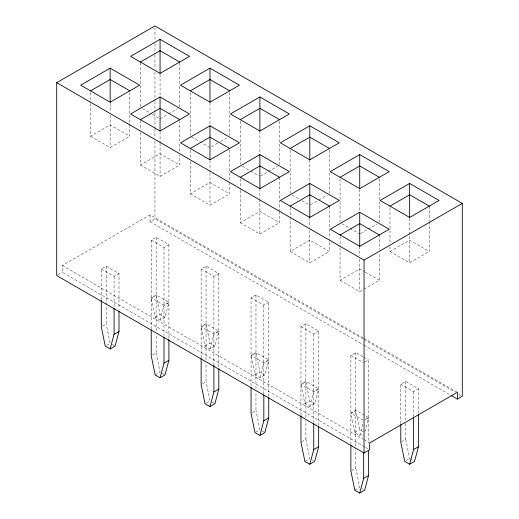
<?xml version="1.0" encoding="UTF-8"?>
<svg xmlns="http://www.w3.org/2000/svg" width="519" height="519" viewBox="0 0 519 519"><rect width="100%" height="100%" fill="white"/><g stroke="black" fill="none" stroke-linecap="round" stroke-linejoin="round"><path stroke-width="0.39" stroke-dasharray="2.6 1.95" d="M160.066 320.145L163.998 305.477L168.909 302.642L164.977 317.31L160.066 320.145L155.155 317.31L151.224 298.101L156.135 295.266L160.066 314.469L164.977 317.31M209.981 348.963L213.906 334.294L218.823 331.459L214.892 346.128L209.981 348.963L205.063 346.128L201.138 326.918L206.049 324.083L209.981 343.286L214.892 346.128M259.896 377.78L263.821 363.112L268.738 360.277L264.807 374.945L259.896 377.78L254.978 374.945L251.047 355.736L255.964 352.901L259.896 372.104L264.807 374.945M309.804 406.598L313.736 391.929L318.653 389.094L314.722 403.763L309.804 406.598L304.893 403.763L300.962 384.553L305.879 381.718L309.804 400.921L314.722 403.763M363.229 431.769L359.719 429.745L355.794 410.535L350.876 413.371L354.808 432.58L359.719 435.415L363.235 422.291M364.844 431.808L368.561 417.912L365.058 419.936M90.501 103.813L90.501 136.231L110.151 124.884L129.802 136.231L129.802 126.506M90.501 136.231L110.151 147.578L129.802 136.231M160.066 118.76L167.786 114.303M168.487 113.895L177.608 108.627M140.415 132.63L140.415 165.048L160.066 153.702L179.717 165.048L179.717 155.324M140.415 165.048L160.066 176.395L179.717 165.048M217.701 143.121L209.981 147.578L202.261 143.121M220.504 141.499L227.523 137.444M364.753 446.917L62.325 272.306L62.325 265.501L150.043 214.853L363.358 338.012M190.33 161.448L190.33 193.866L209.981 182.519L229.632 193.866L229.632 183.33M57.946 274.836L62.325 272.306M150.043 214.853L150.043 221.665L154.954 218.83L363.358 339.147M190.33 193.866L209.981 205.213L229.632 193.866M260.596 175.986L267.616 171.938M268.317 171.529L277.438 166.262M101.309 299.554L101.309 268.972L106.22 266.137L118.994 273.513L118.994 309.726M151.224 329.176L151.224 240.154L156.135 237.319L168.909 244.696L168.909 338.544M101.309 268.972L114.083 276.348L118.994 273.513M151.224 240.154L163.998 247.531L168.909 244.696M240.239 190.265L240.239 222.683L259.896 211.337L279.546 222.683L279.546 211.337M240.239 222.683L259.896 234.03L279.546 222.683M310.511 204.804L318.231 200.347M318.932 199.945L327.353 195.079M201.138 357.993L201.138 268.972L206.049 266.137L218.823 273.513L218.823 368.166M102.71 326.107L106.22 324.083L106.22 305.574M201.138 268.972L213.906 276.348L218.823 273.513M106.642 345.317L110.151 343.286L106.22 324.083M155.155 317.31L160.066 314.469M290.153 207.736L290.153 251.501L309.804 240.154L329.461 251.501L329.461 239.343M290.153 251.501L309.804 262.848L329.461 251.501M360.426 233.621L377.268 223.897M251.047 386.006L251.047 297.789L255.964 294.954L268.738 302.33L268.738 396.983M152.625 354.925L156.135 352.901L156.135 334.392M251.047 297.789L263.821 305.166L268.738 302.33M155.155 374.945L160.066 372.104L156.135 352.901M205.063 346.128L209.981 343.286M340.068 247.9L340.068 280.318L359.719 268.972L364.636 271.807M389.983 246.635L389.983 251.501L409.634 240.154L429.284 251.501L429.284 222.327M340.068 280.318L359.719 291.665L363.229 289.634M363.929 289.232L379.37 280.318L379.37 252.766M389.983 251.501L409.634 262.848L429.284 251.501M300.962 414.83L300.962 326.607L305.879 323.772L318.653 331.148L318.653 425.801M202.54 383.742L206.049 381.718L206.049 363.209M300.962 326.607L313.736 333.983L318.653 331.148M206.471 402.952L209.981 400.921L206.049 381.718M254.978 374.945L259.896 372.104M350.876 444.452L350.876 355.424L355.794 352.589L363.183 356.858M252.455 412.56L255.964 410.535L255.964 392.027M365.058 361.99L368.561 359.965L368.561 442.551M255.679 432.171L259.896 429.745L255.964 410.535M304.893 403.763L309.804 400.921M400.791 423.679L400.791 384.248L405.702 381.407L418.476 388.783L418.476 412.929M301.669 441.786L305.879 439.353L305.879 420.844M365.058 419.624L368.561 417.6L365.201 415.661M400.791 384.248L413.565 391.618L418.476 388.783M304.893 461.397L309.804 458.562L305.879 439.353M354.808 432.58L359.719 429.745M359.719 435.415L363.229 433.391M351.577 470.603L355.794 468.17L355.794 449.662M401.492 441.786L405.702 439.353L405.702 423.257M354.808 490.215L359.719 487.38L355.794 468.17M406.124 460.587L409.634 458.562L414.551 461.397M142.517 108.627L151.645 113.895M152.346 114.303L158.658 117.949M191.732 137.042L201.554 142.712M242.347 166.262L250.067 170.719M250.768 171.127L259.189 175.986M292.262 195.079L299.281 199.134M302.084 200.756L309.804 205.213M342.177 223.897L359.719 234.03M365.337 272.216L379.37 280.318M364.059 338.42L456.688 391.897M364.066 339.556L455.286 392.221M458.79 394.245L461.599 395.867M150.043 221.665L363.358 344.824M364.059 345.226L450.369 395.056M363.858 357.247L368.561 359.965M350.876 355.424L363.65 362.8M364.533 415.271L355.794 410.224L350.876 413.066L363.65 420.435M62.325 265.501L363.352 439.301M364.053 439.703L368.964 442.538M365.46 447.32L369.671 449.752M112.253 344.506L115.062 346.128M162.168 373.323L164.977 374.945M212.083 402.141L214.892 403.763M261.998 430.958L264.807 432.58M311.913 459.776L313.314 460.587M361.827 488.593L363.229 489.404M405.702 439.353L409.634 458.562M429.284 206.114L429.284 221.516M413.565 391.618L413.565 416.569M409.634 218.272L409.634 262.848M405.702 381.407L405.702 420.04M389.983 207.736L389.983 243.398M379.37 178.919L379.37 221.873M379.37 234.938L379.37 249.522M359.719 189.454L359.719 211.337M359.719 246.278L359.719 256.003M359.719 259.247L359.719 291.665M355.794 352.589L355.794 448.857M340.068 178.919L340.068 221.873M340.068 236.554L340.068 247.089M329.461 150.101L329.461 193.055M329.461 206.114L329.461 238.532M313.736 333.983L313.736 422.2M309.804 159.826L309.804 183.33M309.804 217.461L309.804 227.186M309.804 230.43L309.804 262.848M305.879 323.772L305.879 420.04M290.153 150.101L290.153 193.055M279.546 121.284L279.546 164.238M279.546 177.297L279.546 210.526M263.821 305.166L263.821 394.187M259.896 131.009L259.896 153.702M259.896 188.644L259.896 198.368M259.896 199.179L259.896 234.03M255.964 294.954L255.964 391.222M240.239 121.284L240.239 164.238M240.239 178.919L240.239 189.454M229.632 92.466L229.632 135.42M229.632 150.101L229.632 182.519M213.906 276.348L213.906 364.565M209.981 103.002L209.981 124.884M209.981 160.637L209.981 171.984M209.981 172.795L209.981 205.213M206.049 266.137L206.049 359.991M190.33 92.466L190.33 135.42M190.33 150.101L190.33 158.204M179.717 62.838L179.717 85.531M179.717 86.342L179.717 107.414M179.717 120.473L179.717 143.166M179.717 143.977L179.717 152.08M163.998 247.531L163.998 335.748M160.066 74.185L160.066 96.067M160.066 131.82L160.066 142.355M160.066 143.166L160.066 176.395M156.135 237.319L156.135 331.174M154.954 27.572L154.954 40.54M154.954 43.778L154.954 54.313M154.954 55.124L154.954 68.904M154.954 72.141L154.954 100.504M154.954 101.315L154.954 111.851M154.954 112.662L154.954 128.063M154.954 128.874L154.954 137.788M154.954 141.025L154.954 218.83M140.415 62.838L140.415 107.414M140.415 120.473L140.415 129.387M129.802 92.466L129.802 114.349M129.802 115.16L129.802 125.695M114.083 276.348L114.083 307.735M110.151 103.002L110.151 111.916M110.151 115.16L110.151 147.578M106.22 266.137L106.22 304.77M90.501 92.466L90.501 103.002M156.135 294.954L151.224 297.789L163.998 305.166L168.909 302.33L156.135 294.954M206.049 323.772L201.138 326.607L213.906 333.983L218.823 331.148L206.049 323.772M255.964 352.589L251.047 355.431L263.821 362.8L268.738 359.965L255.964 352.589M305.879 381.407L300.962 384.248L313.736 391.618L318.653 388.783L305.879 381.407"/><path stroke-width="0.78" d="M110.151 68.158L110.151 102.191L80.672 85.174L110.151 68.158L139.63 85.174L110.151 102.191M160.066 39.34L160.066 73.374L189.539 56.357L160.066 39.34L130.587 56.357L160.066 73.374M101.309 300.358L101.309 326.918L105.24 346.128L110.151 348.963L114.083 334.294L114.083 308.539M118.994 311.335L118.994 331.459L115.062 346.128L110.151 348.963M151.224 329.987L151.224 355.736L155.155 374.945L160.066 377.78L163.998 363.112L163.998 337.356M168.909 339.348L168.909 360.277L164.977 374.945L160.066 377.78M201.138 358.804L201.138 384.553L205.063 403.763L209.981 406.598L213.906 391.929L213.906 365.37M218.823 368.97L218.823 389.094L214.892 403.763L209.981 406.598M251.047 387.622L251.047 413.371L254.978 432.58L259.896 435.415L263.821 420.747L263.821 394.991M268.738 397.788L268.738 417.912L264.807 432.58L259.896 435.415M300.962 415.635L300.962 442.188L304.893 461.397L309.804 464.233L313.736 449.564L313.736 423.809M318.653 426.612L318.653 446.729L314.722 461.397L309.804 464.233M350.876 445.257L350.876 471.005L354.808 490.215L359.719 493.05L363.65 478.382L363.65 452.626M368.561 450.596L368.561 475.547L364.636 490.215L359.719 493.05M400.791 424.484L400.791 442.188L404.723 461.397L409.634 464.233L413.565 449.564L413.565 417.373M418.476 414.538L418.476 446.729L414.551 461.397L409.634 464.233M457.388 399.111L457.388 392.299L369.671 442.947L369.671 449.752L364.046 452.996L56.701 275.557L56.701 82.677L154.954 25.95L462.299 203.396L462.299 396.269L457.388 399.111L451.076 395.459M90.501 90.844L110.151 79.504L129.802 90.844M140.415 62.027L160.066 50.68L179.717 62.027M160.066 96.975L130.587 113.992L160.066 131.009L189.539 113.992L160.066 96.975L160.066 131.009M209.981 68.158L180.502 85.174L209.981 102.191L239.454 85.174L209.981 68.158L209.981 102.191M140.415 119.662L160.066 108.322L179.717 119.662M190.33 90.844L209.981 79.504L229.632 90.844M209.981 125.793L180.502 142.809L209.981 159.826L239.454 142.809L209.981 125.793L209.981 159.826M259.896 96.975L230.417 113.992L259.896 131.009L289.368 113.992L259.896 96.975L259.896 131.009M190.33 148.479L209.981 137.139L229.632 148.479M240.239 119.662L259.896 108.322L279.546 119.662M259.896 154.61L230.417 171.627L259.896 188.644L289.368 171.627L259.896 154.61L259.896 188.644M309.804 125.793L280.331 142.809L309.804 159.826L339.283 142.809L309.804 125.793L309.804 159.826M240.239 177.297L259.896 165.957L279.546 177.297M290.153 148.479L309.804 137.139L329.461 148.479M309.804 183.428L280.331 200.444L309.804 217.461L339.283 200.444L309.804 183.428L309.804 217.461M359.719 154.61L330.246 171.627L359.719 188.644L389.198 171.627L359.719 154.61L359.719 188.644M290.153 206.114L309.804 194.774L329.461 206.114M340.068 177.297L359.719 165.957L379.37 177.297M114.083 334.294L118.994 331.459M359.719 212.245L330.246 229.262L359.719 246.278L389.198 229.262L359.719 212.245L359.719 246.278M409.634 183.428L380.161 200.444L409.634 217.461L439.113 200.444L409.634 183.428L409.634 217.461M340.068 234.938L359.719 223.592L379.37 234.938M389.983 206.114L409.634 194.774L429.284 206.114M163.998 363.112L168.909 360.277M56.701 82.677L364.046 260.123L462.299 203.396M213.906 391.929L218.823 389.094M263.821 420.747L268.738 417.912M313.736 449.564L318.653 446.729M363.65 478.382L368.561 475.547M413.565 449.564L418.476 446.729M364.046 260.123L364.046 452.996"/></g></svg>
